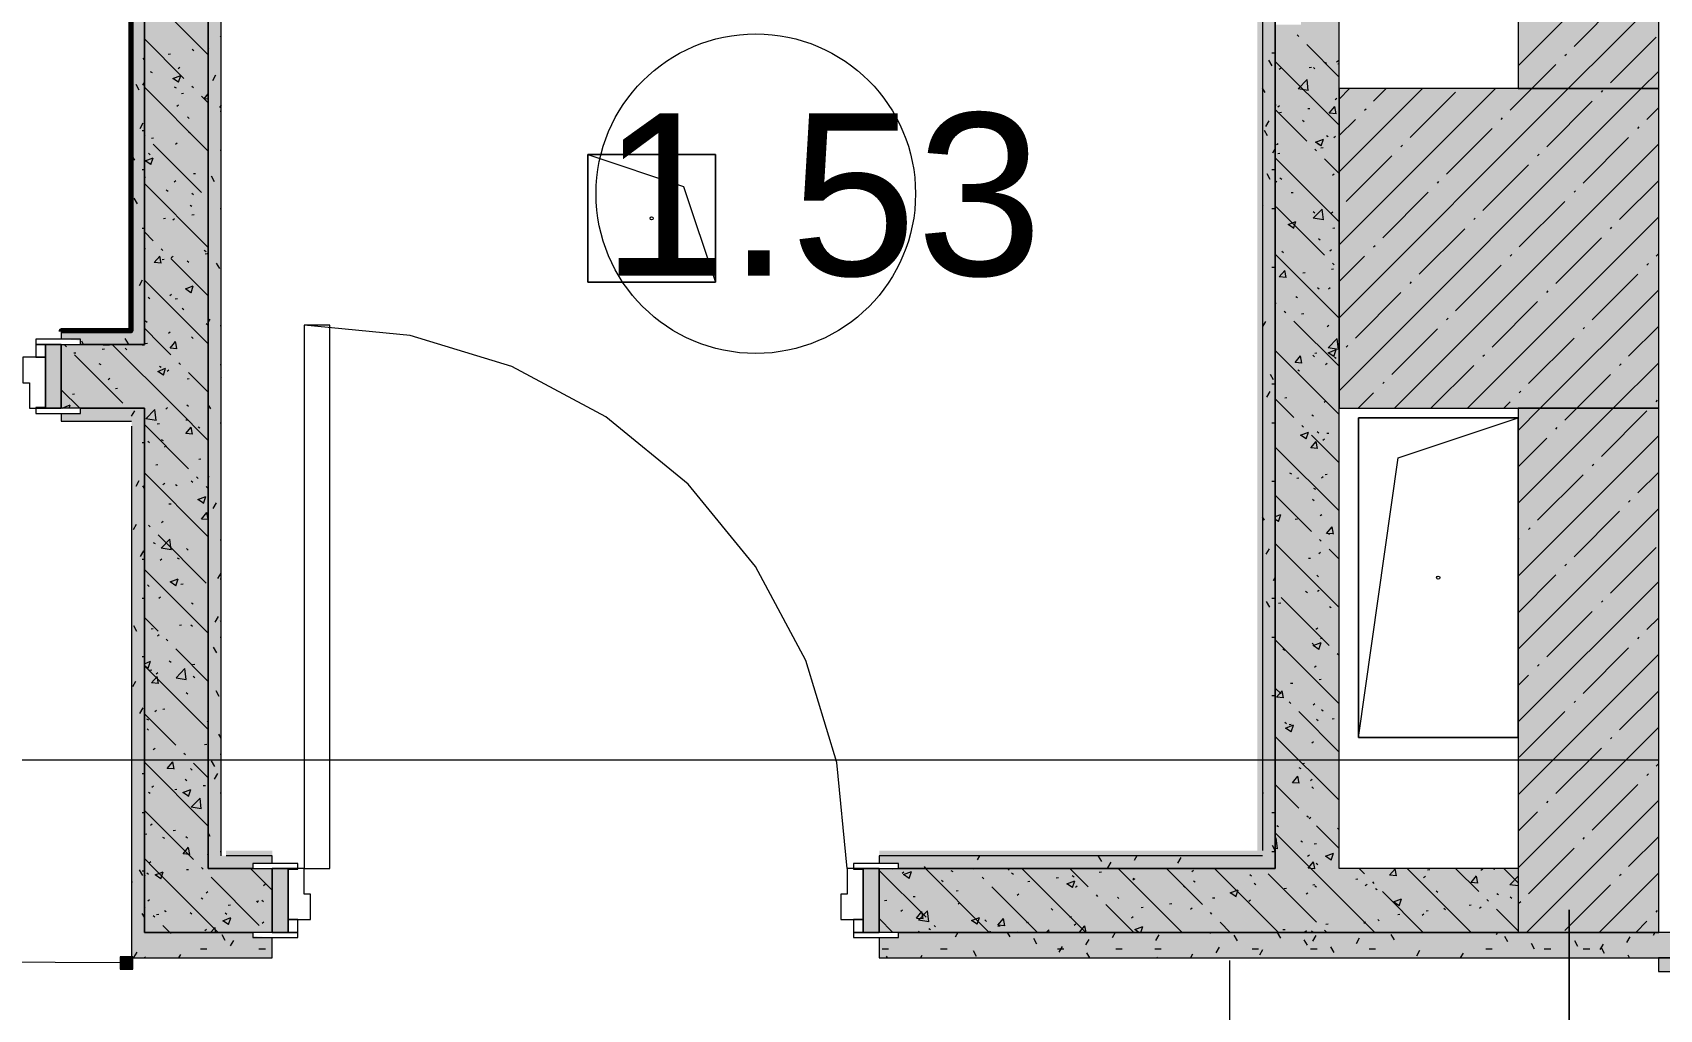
# Model space of a CAD drawing. Header units: millimetres. Extents: x -3817 to 677485, y -22715 to 103890.
# Drawn here: x 82398 to 84945, y 23671 to 25199 of the extents above; entities that cross this region are included whole.
import ezdxf

# ---------------------------------------------------------------- set-up
doc = ezdxf.new("R2010")
doc.units = ezdxf.units.MM
doc.layers.add('PDF _Геометрия', color=7, linetype='Continuous', true_color=0x1d1d1d)
doc.layers.add('PDF _Сплошная заливка', color=7, linetype='Continuous', true_color=0xffffff)
doc.layers.add('PDF _Текст', color=7, linetype='Continuous')
doc.styles.add('PDF GOST-Common', font='arial.ttf')

msp = doc.modelspace()

# ---------------------------------------------------------------- hatches: boundary and pattern name
at = {"layer": 'PDF _Сплошная заливка', "transparency": 33554559}
for points in [[(84723.3, 25111.4), (84943.3, 25111.4), (84943.3, 28511.3), (84723.3, 28511.3), (84723.3, 25883.8)], [(84343.3, 23891.3), (84443.3, 23891.3), (84443.3, 26361.3), (84343.3, 26361.3), (84343.3, 25411.3), (84383.3, 25411.3), (84383.3, 25406.3), (84343.3, 25406.3), (84343.3, 25267.5), (84363.3, 25256), (84343.3, 25221.3), (84343.3, 25216.3), (84383.3, 25216.3), (84383.3, 25211.3), (84343.3, 25211.3), (84343.3, 24611.4)], [(82573.3, 24711.3), (82673.3, 24711.3), (82673.3, 25851.3), (82573.3, 25851.3), (82573.3, 24753.5)], [(82673.3, 23891.3), (82693.3, 23891.3), (82693.3, 25831.3), (82673.3, 25831.3), (82673.3, 24188.3)], [(84443.3, 24611.4), (84943.3, 24611.4), (84943.3, 25111.4), (84443.3, 25111.4), (84443.3, 24753.5)], [(82553.3, 23751.3), (82573.3, 23751.3), (82573.3, 24591.3), (82553.3, 24591.3), (82553.3, 24188.3)]]:
    msp.add_hatch(color=256, dxfattribs=at).paths.add_polyline_path(points)
h = msp.add_hatch(color=256, dxfattribs=at)
h.paths.add_polyline_path([(84323.3, 23911.3), (84343.3, 23911.3), (84343.3, 25221.3), (84323.3, 25232.9), (84323.3, 23919.3)], flags=0)
h.paths.add_polyline_path([(84343.3, 25267.5), (84343.3, 25851.3), (84323.3, 25851.3), (84323.3, 25279.1), (84329, 25275.8)], flags=0)
h = msp.add_hatch(color=256, dxfattribs=at)
h.paths.add_polyline_path([(81463.3, 24711.3), (81463.3, 24719.3), (81493.3, 24719.3), (81493.3, 24731.3), (81393.3, 24731.3), (81393.3, 24711.3)], flags=0)
h.paths.add_polyline_path([(82553.3, 24711.3), (82553.3, 24731.3), (82443.3, 24731.3), (82443.3, 24719.3), (82473.3, 24717.5), (82473.3, 24711.3)], flags=0)
h = msp.add_hatch(color=256, dxfattribs=at)
h.paths.add_polyline_path([(82473.3, 24611.4), (82673.3, 24611.4), (82673.3, 24711.3), (82443.3, 24711.3), (82443.3, 24611.4)], flags=0)
h.paths.add_polyline_path([(77563.3, 24611.4), (77593.3, 24611.4), (77593.3, 24711.3), (77493.3, 24711.3), (77493.3, 24611.4)], flags=0)
h.paths.add_polyline_path([(75988.1, 24611.4), (76993.3, 24611.4), (76993.3, 24711.3), (75988.1, 24711.3)], flags=0)
h.paths.add_polyline_path([(74858.1, 24611.4), (74888.1, 24611.4), (74888.1, 24711.3), (74283.3, 24711.3), (74283.3, 24611.4)], flags=0)
h.paths.add_polyline_path([(81493.3, 24611.4), (81493.3, 24711.3), (81393.3, 24711.3), (81393.3, 24611.4), (81463.3, 24611.4)], flags=0)
h.paths.add_polyline_path([(80893.3, 24611.4), (80893.3, 24711.3), (78693.3, 24711.3), (78693.3, 24611.4), (80080.6, 24611.4)], flags=0)
h.paths.add_polyline_path([(73783.3, 24611.4), (73783.3, 24711.3), (71053.3, 24711.3), (71053.3, 24611.4), (72658.8, 24611.4)], flags=0)
h.paths.add_polyline_path([(69353.3, 24611.4), (69353.3, 24711.3), (68553.3, 24711.3), (68553.3, 24611.4), (69323.3, 24611.4)], flags=0)
h.paths.add_polyline_path([(70453.3, 24611.4), (70553.3, 24611.4), (70553.3, 24711.3), (70453.3, 24711.3)], flags=0)
h = msp.add_hatch(color=256, dxfattribs=at)
h.paths.add_polyline_path([(82573.3, 24591.3), (82573.3, 24611.4), (82473.3, 24611.4), (82473.3, 24603.3), (82443.3, 24603.3), (82443.3, 24591.3), (82553.3, 24591.3)], flags=0)
h.paths.add_polyline_path([(77111.9, 24591.3), (77593.3, 24591.3), (77593.3, 24603.3), (77563.3, 24603.3), (77563.3, 24611.4), (76018.1, 24611), (76018.1, 24603.3), (75988.1, 24603.3), (75988.1, 24591.3), (76993.3, 24591.3)], flags=0)
h.paths.add_polyline_path([(80080.6, 24591.3), (81493.3, 24591.3), (81493.3, 24603.3), (81463.3, 24603.3), (81463.3, 24611.4), (78723.3, 24611.4), (78723.3, 24603.3), (78693.3, 24603.3), (78693.3, 24591.3)], flags=0)
h.paths.add_polyline_path([(74888.1, 24591.3), (74888.1, 24603.3), (74858.1, 24603.3), (74858.1, 24611.4), (70483.3, 24611.4), (70483.3, 24603.3), (70453.3, 24603.3), (70453.3, 24591.3), (74858.1, 24591.3)], flags=0)
h.paths.add_polyline_path([(68553.3, 24591.3), (69353.3, 24591.3), (69353.3, 24603.3), (69323.3, 24603.3), (69323.3, 24611.4), (68553.3, 24611.4)], flags=0)
h = msp.add_hatch(color=256, dxfattribs=at)
h.paths.add_polyline_path([(84343.3, 23891.3), (84343.3, 23911.3), (83723.3, 23911.3), (83723.3, 23899.3), (83753.3, 23899.3), (83753.3, 23891.3)], flags=0)
h.paths.add_polyline_path([(82693.3, 23891.3), (82743.3, 23891.3), (82744.5, 23899.3), (82773.3, 23899.3), (82773.3, 23911.3), (82693.3, 23911.3)], flags=0)
h = msp.add_hatch(color=256, dxfattribs=at)
h.paths.add_polyline_path([(84723.3, 23791.3), (84723.3, 23891.3), (83723.3, 23891.3), (83723.3, 23791.3), (84533.7, 23791.3)], flags=0)
h.paths.add_polyline_path([(82573.3, 23791.3), (82773.3, 23791.3), (82773.3, 23891.3), (82573.3, 23891.3)], flags=0)
h = msp.add_hatch(color=256, dxfattribs=at)
h.paths.add_polyline_path([(84993.3, 23751.3), (84993.3, 23791.3), (83753.3, 23790.9), (83753.3, 23783.3), (83723.3, 23783.3), (83723.3, 23751.3), (84943.2, 23751.3)], flags=0)
h.paths.add_polyline_path([(82743.3, 23751.3), (82773.3, 23751.3), (82773.3, 23783.3), (82743.3, 23785.3), (82743.3, 23791.3), (82573.3, 23791.3), (82573.3, 23751.3)], flags=0)

# ---------------------------------------------------------------- linework, layer by layer
at = {"layer": 'PDF _Геометрия', "color": 9, "lineweight": 9, "true_color": 0xc0c0c0}
for points in [[(84723.3, 28511.3), (84723.3, 25111.4), (84943.3, 25111.4), (84943.3, 28511.3)], [(82893.3, 25951.4), (82573.3, 25951.4), (82573.3, 25851.3), (82573.3, 24711.3), (82473.3, 24711.3), (82553.3, 24711.3), (82573.3, 24711.3), (82573.3, 25951.4), (82823.3, 25951.4), (82843.3, 25951.4), (82843.3, 26281.3), (83153.3, 26281.3), (83173.3, 26281.3), (83173.3, 27731.3), (83173.3, 26231.3), (82973.3, 26231.3), (82893.3, 26231.3)], [(83617.1, 25851.3), (82673.3, 25851.3), (82673.3, 25831.3), (82673.3, 23891.3), (82693.3, 23891.3), (82673.3, 23891.3), (82673.3, 24611.4), (82673.3, 24711.3), (82673.3, 25851.3), (83173.3, 25851.3), (83273.3, 25851.3)], [(84343.3, 25221.3), (84343.3, 23911.3), (84343.3, 23891.3)], [(82573.3, 23791.3), (82573.3, 24591.3), (82573.3, 24611.4), (82473.3, 24611.4), (82573.3, 24611.4), (82573.3, 23891.3), (82573.3, 23791.3), (82743.3, 23791.3)]]:
    msp.add_lwpolyline(points, close=True, dxfattribs=at)
at = {"layer": 'PDF _Геометрия', "color": 231, "lineweight": 70, "true_color": 0xff80c0}
msp.add_lwpolyline([(83153.3, 26301.3), (83153.3, 27761.3), (83152.3, 27761.3), (83152.3, 26302.3), (82823.3, 26302.3), (82822.3, 26302.3), (82822.3, 25972.3), (82553.3, 25972.3), (82552.3, 25972.3), (82552.3, 24732.3), (82443.3, 24732.3), (82443.3, 24731.3)], dxfattribs=at)
at = {"layer": 'PDF _Геометрия', "color": 9, "lineweight": 9, "true_color": 0xc0c0c0}
for points in [[(84993.3, 23791.3), (83753.3, 23791.3), (84723.3, 23791.3), (84943.3, 23791.3), (84943.3, 23891.3), (84943.3, 24611.4), (84723.3, 24611.4), (84723.3, 23891.3), (84443.3, 23891.3), (84443.3, 26361.3)], [(82443.3, 24731.3), (82443.3, 24719.3)], [(82443.3, 24711.3), (82443.3, 24611.4)], [(82443.3, 24603.3), (82443.3, 24591.3), (82553.3, 24591.3)], [(82553.3, 24583.3), (82553.3, 23751.3), (82573.3, 23751.3), (82773.3, 23751.3), (82773.3, 23783.3)], [(82773.3, 23899.3), (82773.3, 23911.3)], [(83723.3, 23911.3), (83723.3, 23899.3)], [(82773.3, 23791.3), (82773.3, 23891.3)], [(83723.3, 23891.3), (83723.3, 23791.3)], [(83723.3, 23783.3), (83723.3, 23751.3), (84993.3, 23751.3), (84993.3, 23771.4), (85213.3, 23771.4), (85213.3, 23751.3), (85453.3, 23751.3)]]:
    msp.add_lwpolyline(points, dxfattribs=at)
at = {"layer": 'PDF _Геометрия', "color": 231, "lineweight": 9, "true_color": 0xff80c0}
msp.add_lwpolyline([(82443.3, 24731.3), (82540.2, 24731.3), (82553.3, 24731.3), (82553.3, 24732.3), (82553.3, 25951.4)], dxfattribs=at)
at = {"layer": 'PDF _Геометрия', "color": 7, "lineweight": 9}
for points in [[(82553.3, 25951.4), (82553.3, 24732.3)], [(82693.3, 23911.3), (82693.3, 25823.3)], [(84323.3, 25232.9), (84323.3, 23919.3)], [(83267.2, 25008.5), (83417.2, 24958.5), (83467.2, 24808.5)], [(82553.3, 24731.3), (82540.2, 24731.3), (82443.3, 24731.3)], [(84473.3, 24096.3), (84535.8, 24533.8), (84723.3, 24596.3)], [(82773.3, 23911.3), (82701.3, 23911.3)], [(84323.3, 23911.3), (83723.3, 23911.3)], [(84723.3, 23891.3), (84723.3, 23791.3)], [(82535.3, 23743.6), (82229.9, 23745.1)], [(84271.6, 23747.3), (84271.6, 23191.5)]]:
    msp.add_lwpolyline(points, dxfattribs=at)
at = {"layer": 'PDF _Геометрия', "lineweight": 9}
for points in [[(84723.3, 25146.9), (84943.3, 25366.9)], [(84443.3, 24752.9), (84801.8, 25111.4), (84943.3, 25252.9)], [(84810.8, 25177.4), (84882.1, 25248.7)], [(84867.8, 25120.4), (84939.1, 25191.7)], [(84796.5, 25163.1), (84798.9, 25165.5)], [(84443.3, 24638.8), (84915.8, 25111.4), (84943.3, 25138.8)], [(84711, 25077.6), (84744.7, 25111.4), (84782.3, 25148.9)], [(84443.3, 25095), (84459.6, 25111.4)], [(84443.3, 24981), (84573.7, 25111.4)], [(84443.3, 24866.9), (84687.7, 25111.4)], [(84497.1, 25091.9), (84516.6, 25111.4)], [(84554.2, 25034.8), (84625.5, 25106.1)], [(84853.6, 25106.1), (84855.9, 25108.5)], [(84768, 25020.6), (84839.3, 25091.9)], [(84924.8, 25063.3), (84943.3, 25081.8)], [(84443.3, 25038), (84468.6, 25063.3)], [(84482.9, 25077.6), (84485.3, 25080)], [(84696.7, 25063.3), (84699.1, 25065.7)], [(84611.2, 24977.8), (84682.5, 25049.1)], [(84825, 24963.6), (84896.3, 25034.8)], [(84910.6, 25049.1), (84912.9, 25051.5)], [(84454.4, 24935), (84525.7, 25006.3)], [(84529.9, 24611.4), (84943.3, 25024.8)], [(84539.9, 25020.6), (84542.3, 25023)], [(84753.8, 25006.3), (84756.1, 25008.7)], [(84668.2, 24920.8), (84739.5, 24992.1)], [(84596.9, 24963.6), (84599.3, 24965.9)], [(84882.1, 24906.5), (84943.3, 24967.7)], [(84511.4, 24878), (84582.7, 24949.3)], [(84725.2, 24863.8), (84796.5, 24935)], [(84810.8, 24949.3), (84813.2, 24951.7)], [(84643.9, 24611.4), (84943.3, 24910.7)], [(84654, 24906.5), (84656.3, 24908.9)], [(84568.4, 24821), (84639.7, 24892.3)], [(84782.3, 24806.7), (84853.6, 24878)], [(84867.8, 24892.3), (84870.2, 24894.6)], [(84497.1, 24863.8), (84499.5, 24866.1)], [(84711, 24849.5), (84713.4, 24851.9)], [(84939.1, 24849.5), (84943.3, 24853.7)], [(84443.3, 24809.9), (84482.9, 24849.5)], [(84625.5, 24764), (84696.7, 24835.2)], [(84924.8, 24835.2), (84927.2, 24837.6)], [(84554.2, 24806.7), (84556.5, 24809.1)], [(84839.3, 24749.7), (84910.6, 24821)], [(84468.6, 24721.2), (84539.9, 24792.5)], [(84682.5, 24706.9), (84753.8, 24778.2)], [(84723.3, 24576.7), (84758, 24611.4), (84943.3, 24796.7)], [(84768, 24792.5), (84770.4, 24794.9)], [(84611.2, 24749.7), (84613.6, 24752.1)], [(84525.7, 24664.2), (84596.9, 24735.5)], [(84825, 24735.5), (84827.4, 24737.8)], [(84896.3, 24692.7), (84943.3, 24739.6)], [(84454.4, 24706.9), (84456.7, 24709.3)], [(84739.5, 24649.9), (84810.8, 24721.2)], [(84586.9, 24611.4), (84654, 24678.4)], [(84668.2, 24692.7), (84670.6, 24695.1)], [(84723.3, 24462.6), (84872, 24611.4), (84943.3, 24682.6)], [(84882.1, 24678.4), (84884.4, 24680.8)], [(84511.4, 24649.9), (84513.8, 24652.3)], [(84796.5, 24592.9), (84815, 24611.4), (84867.8, 24664.2)], [(84472.8, 24611.4), (84497.1, 24635.7)], [(84725.2, 24635.7), (84727.6, 24638)], [(84939.1, 24621.4), (84941.5, 24623.8)], [(84700.9, 24611.4), (84711, 24621.4)], [(84853.6, 24535.9), (84924.8, 24607.2)], [(84782.3, 24578.6), (84784.6, 24581)], [(84723.3, 24348.6), (84943.3, 24568.6)], [(84723.3, 24519.6), (84768, 24564.4)], [(84839.3, 24521.6), (84841.7, 24524)], [(84753.8, 24436.1), (84825, 24507.4)], [(84910.6, 24478.8), (84943.3, 24511.5)], [(84723.3, 24234.5), (84943.3, 24454.5)], [(84810.8, 24379.1), (84882.1, 24450.3)], [(84896.3, 24464.6), (84898.7, 24467)], [(84739.5, 24421.8), (84741.9, 24424.2)], [(84723.3, 24405.6), (84725.2, 24407.6)], [(84867.8, 24322), (84939.1, 24393.3)], [(84723.3, 24291.5), (84782.3, 24350.5)], [(84796.5, 24364.8), (84798.9, 24367.2)], [(84723.3, 24120.5), (84943.3, 24340.5)], [(84768, 24222.2), (84839.3, 24293.5)], [(84853.6, 24307.8), (84855.9, 24310.1)], [(84924.8, 24265), (84943.3, 24283.4)], [(84910.6, 24250.7), (84912.9, 24253.1)], [(84723.3, 24006.4), (84943.3, 24226.4)], [(84825, 24165.2), (84896.3, 24236.5)], [(84723.3, 24177.5), (84739.5, 24193.7)], [(84753.8, 24208), (84756.1, 24210.3)], [(84882.1, 24108.2), (84943.3, 24169.4)], [(84810.8, 24151), (84813.2, 24153.3)], [(84725.2, 24065.4), (84796.5, 24136.7)], [(84723.3, 23892.4), (84943.3, 24112.4)], [(84867.8, 24093.9), (84870.2, 24096.3)], [(84782.3, 24008.4), (84853.6, 24079.7)], [(84924.8, 24036.9), (84927.2, 24039.3)], [(84939.1, 24051.2), (84943.3, 24055.3)], [(84839.3, 23951.4), (84910.6, 24022.6)], [(84736.3, 23791.3), (84943.3, 23998.3)], [(84768, 23994.1), (84770.4, 23996.5)], [(84723.3, 23949.4), (84753.8, 23979.9)], [(84825, 23937.1), (84827.4, 23939.5)], [(84896.3, 23894.3), (84943.3, 23941.3)], [(84739.5, 23851.6), (84810.8, 23922.9)], [(84850.4, 23791.3), (84943.3, 23884.3)], [(84796.5, 23794.5), (84867.8, 23865.8)], [(84882.1, 23880.1), (84884.4, 23882.5)], [(84725.2, 23837.3), (84727.6, 23839.7)], [(84907.4, 23791.3), (84924.8, 23808.8)], [(84939.1, 23823.1), (84941.5, 23825.4)]]:
    msp.add_lwpolyline(points, dxfattribs=at)
at = {"layer": 'PDF _Геометрия', "color": 252, "lineweight": 9, "true_color": 0x878787}
for points in [[(82673.3, 25164.5), (82573.3, 25264.5)], [(82635, 25127.5), (82573.3, 25189.2)], [(84380, 25192.8), (84377.5, 25195.4)], [(82610.7, 25165.1), (82614, 25165.6)], [(82648.1, 25173.2), (82650.6, 25171)], [(84443.3, 25129.6), (84392.6, 25180.3)], [(82582.5, 25138.2), (82585.3, 25136.4)], [(82626.6, 25121.5), (82617.8, 25127.4), (82630.2, 25132.2)], [(82626.2, 25143), (82628.9, 25145)], [(82626.6, 25121.4), (82630.3, 25132.1)], [(84443.3, 25054.1), (84343.3, 25154.1)], [(84349.5, 25142.1), (84352.2, 25144.2)], [(84396.3, 25144.3), (84399.7, 25144.8)], [(84403, 25144.6), (84405.4, 25142.3)], [(84420.5, 25152.9), (84423.3, 25151.1)], [(84439.3, 25153.5), (84442, 25155.6)], [(84440.9, 25150.2), (84443.3, 25150.5)], [(82673.3, 25013.7), (82573.3, 25113.7)], [(82620, 25114.3), (82622.8, 25112.5)], [(82650, 25112.4), (82647.5, 25114.9)], [(84394.9, 25108.6), (84379.1, 25111.1), (84392.9, 25125.5)], [(84394.9, 25108.6), (84393, 25125.5)], [(82624.1, 25083.8), (82626.7, 25085.8)], [(82631.3, 25103.9), (82634.6, 25104.3)], [(82673.3, 25089.2), (82662.6, 25099.8)], [(82673.3, 25095), (82666.9, 25095.5), (82673.3, 25103.1)], [(84343.3, 25086.5), (84344.4, 25085.5)], [(84347.4, 25082.9), (84350, 25085)], [(84438.3, 25072.1), (84427.7, 25073.1), (84436.2, 25083.3)], [(84438.3, 25072.1), (84436.3, 25083.2)], [(84437.2, 25094.3), (84439.8, 25096.4)], [(82640.8, 25067.2), (82643.2, 25064.9)], [(84392.6, 25029.4), (84343.3, 25078.7)], [(84349.6, 25074.2), (84352.9, 25074.6)], [(84385.9, 25062), (84388.7, 25060.2)], [(84394.1, 25080.1), (84397.4, 25080.5)], [(82574.6, 25036.9), (82573.3, 25038.3)], [(82584.5, 25033.7), (82587.8, 25034.2)], [(82642.1, 25043.8), (82644.9, 25042)], [(84415.3, 25021.8), (84406.4, 25027.7), (84418.9, 25032.5)], [(84415.3, 25021.7), (84418.9, 25032.5)], [(84423.4, 25038.1), (84426.2, 25036.3)], [(84435, 25035.1), (84437.7, 25037.2)], [(82579.7, 25010.3), (82582.1, 25008)], [(82662.6, 24948.9), (82587.2, 25024.4)], [(82621.9, 25024.6), (82624.6, 25026.6)], [(84345.2, 25023.8), (84347.9, 25025.8)], [(84347.3, 25009.9), (84350.6, 25010.4)], [(84407.7, 25014.3), (84405.1, 25016.8)], [(84409.8, 25025.5), (84412.3, 25023.3)], [(84414.6, 25018.8), (84418, 25019.2)], [(82574.7, 24971.9), (82573.3, 24979.9)], [(82583.4, 24992.5), (82574.5, 24998.5), (82587, 25003.3)], [(82583.4, 24992.5), (82587, 25003.2)], [(82650, 24978.4), (82653.3, 24978.8)], [(84443.3, 24903.2), (84343.3, 25003.2)], [(84443.3, 24978.7), (84420.2, 25001.7)], [(82573.3, 24972.1), (82574.7, 24972)], [(82673.3, 24862.8), (82573.3, 24962.8)], [(82619.7, 24965.4), (82622.4, 24967.5)], [(84343.3, 24964.7), (84345.7, 24966.6)], [(84350.5, 24971.7), (84353.3, 24969.9)], [(84432.8, 24976), (84435.5, 24978)], [(82607.4, 24953), (82610.3, 24951.2)], [(82644.9, 24929.1), (82647.7, 24927.3)], [(82647.6, 24948.1), (82650, 24945.8)], [(84367.9, 24948.7), (84371.2, 24949.1)], [(82603.2, 24908.3), (82606.6, 24908.7)], [(82617.6, 24906.2), (82620.2, 24908.3)], [(82647.7, 24914.1), (82651.1, 24914.6)], [(84343.3, 24907.2), (84343.5, 24907.4)], [(84420.2, 24850.9), (84344.8, 24926.3)], [(84372, 24892.9), (84363.2, 24898.8), (84375.6, 24903.6)], [(84372, 24892.8), (84375.6, 24903.5)], [(84402.4, 24919.4), (84404.9, 24917.2)], [(84418.5, 24906), (84402.7, 24908.5), (84416.5, 24922.9)], [(84418.5, 24905.9), (84416.5, 24922.8)], [(84430.7, 24916.8), (84433.3, 24918.8)], [(82587.2, 24873.5), (82573.3, 24887.4)], [(84433.4, 24893.3), (84436.7, 24893.8)], [(82573.3, 24861.8), (82574.9, 24860.8)], [(82602.3, 24858.4), (82599.8, 24860.9)], [(82667, 24858.6), (82669.8, 24856.8)], [(82668.3, 24852.9), (82671.6, 24853.3)], [(84343.3, 24860.9), (84343.8, 24860.3)], [(84443.3, 24752.4), (84343.3, 24852.4)], [(84353.4, 24856.9), (84356.2, 24855.1)], [(84410.8, 24876.8), (84413.6, 24875)], [(84428.5, 24857.6), (84431.2, 24859.6)], [(82599.4, 24838.3), (82588.7, 24839.2), (82597.3, 24849.4)], [(82599.4, 24838.2), (82597.3, 24849.3)], [(82601, 24844), (82604.3, 24844.4)], [(82673.3, 24787.4), (82614.8, 24845.8)], [(82615.4, 24847), (82618.1, 24849.1)], [(82640.2, 24842), (82642.7, 24839.7)], [(84360.1, 24815.8), (84349.5, 24816.7), (84358.1, 24826.9)], [(84360.1, 24815.7), (84358.1, 24826.9)], [(84431.1, 24829.1), (84434.4, 24829.5)], [(84435.3, 24835.8), (84432.8, 24838.3)], [(82673.3, 24711.9), (82573.3, 24811.9)], [(82646.2, 24792), (82637.4, 24798), (82649.8, 24802.8)], [(82646.3, 24791.9), (82649.9, 24802.7)], [(84386.6, 24823.2), (84389.9, 24823.6)], [(82579.1, 24785.2), (82581.6, 24782.9)], [(82613.2, 24787.8), (82615.9, 24789.9)], [(82621.5, 24782.7), (82624.9, 24783.2)], [(84344.8, 24775.4), (84343.3, 24777)], [(84375.4, 24786.4), (84378.2, 24784.6)], [(84409.3, 24800.4), (84411.7, 24798.1)], [(84426.4, 24798.4), (84429, 24800.4)], [(82632.3, 24767.7), (82635.2, 24765.9)], [(84359.9, 24760.4), (84357.4, 24762.9)], [(84384.3, 24758.9), (84387.7, 24759.4)], [(82614.8, 24695), (82598.5, 24711.3), (82573.3, 24736.6)], [(82574.9, 24747.9), (82577.7, 24746.1)], [(82611.1, 24728.7), (82613.7, 24730.7)], [(82669.8, 24743.9), (82672.7, 24742.1)], [(84443.3, 24677), (84372.5, 24747.8)], [(84424.2, 24739.2), (84426.9, 24741.2)], [(82451.4, 24707.5), (82448.9, 24710.1)], [(82507.4, 24703.7), (82510.7, 24704.2)], [(82673.3, 24561.1), (82623, 24611.4), (82523, 24711.3)], [(82543.4, 24705.1), (82545.8, 24702.9)], [(82574.8, 24712.6), (82578.1, 24713)], [(82624, 24704.5), (82613.4, 24705.5), (82618.4, 24711.3), (82622, 24715.7)], [(82624.1, 24704.5), (82622.8, 24711.3), (82622, 24715.6)], [(82647, 24722.9), (82649.5, 24720.7)], [(84443.3, 24601.5), (84343.3, 24701.5)], [(84434.9, 24692.3), (84426, 24698.3), (84438.5, 24703.1)], [(84442.1, 24703.4), (84426.2, 24705.8), (84440.1, 24720.3)], [(84434.9, 24692.3), (84438.5, 24703)], [(84442.1, 24703.3), (84440.1, 24720.2)], [(82462.9, 24697.9), (82466.2, 24698.3)], [(82539.4, 24619.5), (82464, 24695)], [(82502.1, 24681.4), (82504.9, 24679.6)], [(82603, 24663.1), (82594.1, 24669), (82606.6, 24673.8)], [(82597, 24677.4), (82599.8, 24675.6)], [(82603, 24663), (82606.6, 24673.8)], [(82629.9, 24679.9), (82627.4, 24682.4)], [(84343.3, 24694), (84343.6, 24693.8)], [(84384.8, 24682.1), (84374.2, 24683), (84382.7, 24693.2)], [(84384.8, 24682), (84382.7, 24693.1)], [(84401.9, 24694.3), (84404.4, 24692)], [(84404.9, 24697.7), (84408.2, 24698.1)], [(84422, 24680), (84424.7, 24682.1)], [(84435.7, 24691.5), (84438.5, 24689.7)], [(82516.6, 24656.1), (82519.2, 24658.2)], [(82608.9, 24669.5), (82611.6, 24671.5)], [(82640.3, 24657.3), (82643.6, 24657.7)], [(82673.3, 24636.6), (82642.5, 24667.3)], [(84378.3, 24671.7), (84381.1, 24669.9)], [(82472.1, 24611.4), (82443.3, 24640.2)], [(82460.6, 24633.6), (82464, 24634.1)], [(82528, 24642.5), (82531.3, 24642.9)], [(84343.3, 24635.2), (84343.3, 24635.2)], [(84372.5, 24596.9), (84343.3, 24626.1)], [(84358.1, 24627.6), (84361.5, 24628)], [(84419.9, 24620.8), (84422.5, 24622.9)], [(82445.3, 24611.4), (82444.7, 24611.7), (82457.2, 24616.5)], [(82455.5, 24611.4), (82457.2, 24616.4)], [(82591.6, 24592.4), (82575.8, 24594.9), (82589.7, 24609.3)], [(82591.7, 24592.4), (82589.7, 24609.2)], [(82606.8, 24610.3), (82608.2, 24611.4), (82609.4, 24612.3)], [(82639.7, 24616.9), (82642.2, 24614.6)], [(84400.3, 24601.2), (84403.2, 24599.4)], [(82642.5, 24516.4), (82573.3, 24585.7)], [(82593.5, 24587.1), (82596.8, 24587.6)], [(82638, 24593), (82641.3, 24593.4)], [(82648.7, 24570.8), (82638.1, 24571.7), (82646.7, 24581.9)], [(82648.7, 24570.7), (82646.7, 24581.9)], [(82657.3, 24582.5), (82660.1, 24580.7)], [(84391.6, 24563.4), (84382.8, 24569.4), (84395.2, 24574.1)], [(84387.5, 24581.8), (84385, 24584.3)], [(84391.6, 24563.3), (84395.2, 24574.1)], [(84408.7, 24575.2), (84411.2, 24573)], [(84423.7, 24572.2), (84427, 24572.6)], [(82578.6, 24560), (82581.1, 24557.8)], [(82599.8, 24562.6), (82602.7, 24560.8)], [(82604.6, 24551.1), (82607.3, 24553.1)], [(84443.3, 24450.6), (84343.3, 24550.6)], [(84409.4, 24548.3), (84398.8, 24549.3), (84407.4, 24559.5)], [(84443.3, 24526.1), (84400.1, 24569.3)], [(84409.5, 24548.3), (84407.4, 24559.4)], [(84417.7, 24561.6), (84420.4, 24563.7)], [(82591.2, 24522.9), (82594.6, 24523.3)], [(82658.6, 24531.7), (82661.9, 24532.2)], [(82673.3, 24410.2), (82573.3, 24510.2)], [(82646.5, 24497.8), (82649, 24495.5)], [(82657.6, 24501.4), (82655.1, 24503.9)], [(84365.7, 24510.3), (84368.5, 24508.5)], [(84376.9, 24502.1), (84380.2, 24502.5)], [(84415.5, 24502.4), (84418.2, 24504.5)], [(84421.4, 24507.9), (84424.7, 24508.4)], [(82602.4, 24491.9), (82605.1, 24493.9)], [(82621.9, 24492.1), (82624.7, 24490.3)], [(82665.8, 24462.6), (82657, 24468.5), (82669.4, 24473.3)], [(82665.9, 24462.5), (82669.5, 24473.2)], [(82673.3, 24485.7), (82670.2, 24488.8)], [(84400.1, 24418.4), (84343.3, 24475.2)], [(84403.2, 24486.4), (84406, 24484.6)], [(82611.8, 24461.6), (82615.1, 24462)], [(82673.3, 24437.1), (82662.8, 24438), (82671.3, 24448.2)], [(82673.3, 24437.7), (82671.3, 24448.1)], [(84343.3, 24441.9), (84352, 24445.2)], [(84348.4, 24434.4), (84352, 24445.1)], [(84401.4, 24469.1), (84403.9, 24466.9)], [(84413.4, 24443.3), (84416, 24445.3)], [(84442, 24446.7), (84443.3, 24446.9)], [(82582.2, 24425.9), (82579.6, 24428.4)], [(82600.3, 24432.7), (82602.9, 24434.8)], [(84343.3, 24437.9), (84348.4, 24434.5)], [(84374.6, 24437.8), (84377.9, 24438.3)], [(84434.1, 24414.6), (84423.5, 24415.5), (84432.1, 24425.7)], [(84434.1, 24414.5), (84432.1, 24425.7)], [(82587.3, 24401.3), (82590.1, 24399.5)], [(82670.2, 24337.9), (82594.7, 24413.4)], [(82615.2, 24389.8), (82599.4, 24392.2), (82613.3, 24406.7)], [(82615.2, 24389.7), (82613.3, 24406.6)], [(84443.3, 24299.8), (84343.3, 24399.8)], [(84415.2, 24403.3), (84412.7, 24405.8)], [(84425.2, 24415.9), (84428.1, 24414.1)], [(82598.1, 24373.5), (82600.8, 24375.6)], [(82624.8, 24377.4), (82627.6, 24375.6)], [(82639.2, 24391.7), (82641.7, 24389.4)], [(84395.2, 24376.6), (84398.5, 24377)], [(84411.2, 24384.1), (84413.9, 24386.1)], [(84443.3, 24375.2), (84427.8, 24390.7)], [(82673.3, 24259.3), (82573.3, 24359.3)], [(82622.6, 24333.6), (82613.7, 24339.6), (82626.2, 24344.4)], [(82622.6, 24333.6), (82626.2, 24344.3)], [(84408.2, 24350.1), (84410.7, 24347.8)], [(82578.1, 24334.9), (82580.6, 24332.6)], [(82630.5, 24336.1), (82633.9, 24336.6)], [(84390.6, 24325.1), (84393.5, 24323.3)], [(84409.1, 24324.9), (84411.7, 24326.9)], [(82596, 24314.3), (82598.6, 24316.4)], [(82646.8, 24306.9), (82649.6, 24305.1)], [(84348.4, 24306.4), (84351.7, 24306.9)], [(84427.8, 24239.9), (84352.3, 24315.3)], [(84428.1, 24301.2), (84430.9, 24299.4)], [(82594.7, 24262.5), (82573.3, 24284)], [(82583.8, 24266), (82587.1, 24266.5)], [(82628.3, 24271.9), (82631.6, 24272.3)], [(82646, 24272.7), (82648.5, 24270.4)], [(84406.9, 24265.7), (84409.6, 24267.7)], [(82593.8, 24255.2), (82596.4, 24257.2)], [(82609.8, 24247.4), (82607.3, 24249.9)], [(84443.3, 24148.9), (84343.3, 24248.9)], [(84400.9, 24244), (84403.3, 24241.7)], [(84411.2, 24234), (84402.4, 24239.9), (84414.8, 24244.7)], [(84411.2, 24233.9), (84414.9, 24244.6)], [(84413.9, 24251.1), (84417.2, 24251.5)], [(82573.3, 24211.7), (82582.9, 24215.4)], [(82579.3, 24204.6), (82582.9, 24215.4)], [(82612.2, 24216), (82615, 24214.2)], [(82673.3, 24184), (82622.4, 24234.8)], [(84355.3, 24234.7), (84358.1, 24232.9)], [(84442.9, 24224.8), (84440.3, 24227.3)], [(82573.3, 24208.8), (82579.3, 24204.7)], [(82673.3, 24108.5), (82573.3, 24208.5)], [(82581.5, 24201.8), (82584.8, 24202.2)], [(82595.2, 24180.7), (82584.6, 24181.7), (82593.1, 24191.9)], [(82591.6, 24196), (82594.3, 24198)], [(82595.2, 24180.7), (82593.2, 24191.8)], [(82623, 24189.6), (82636.8, 24204)], [(82623, 24189.6), (82638.8, 24187.2)], [(82638.8, 24187.1), (82636.8, 24204)], [(82648.8, 24210.6), (82652.2, 24211.1)], [(82649.7, 24192.1), (82652.5, 24190.3)], [(84404.7, 24206.5), (84407.4, 24208.5)], [(82638.7, 24166.6), (82641.1, 24164.3)], [(84352.3, 24164.4), (84343.3, 24173.5)], [(84355.9, 24158.3), (84345.3, 24159.2), (84353.9, 24169.4)], [(84355.9, 24158.2), (84353.9, 24169.3)], [(84367.2, 24181), (84370.5, 24181.4)], [(84411.7, 24186.8), (84415, 24187.3)], [(82589.5, 24136.8), (82592.1, 24138.8)], [(82602.1, 24140.5), (82605.4, 24140.9)], [(84367.4, 24149.3), (84364.9, 24151.9)], [(84402.6, 24147.3), (84405.2, 24149.4)], [(84415.5, 24139.8), (84418.4, 24138)], [(82622.4, 24084), (82573.3, 24133.1)], [(82576.8, 24125.6), (82579.6, 24123.8)], [(82671.7, 24121.6), (82673.3, 24120.7)], [(84358.1, 24120), (84360.9, 24118.2)], [(84368, 24105), (84359.1, 24111), (84371.6, 24115.8)], [(84364.9, 24116.7), (84368.2, 24117.1)], [(84368, 24105), (84371.6, 24115.7)], [(84443.3, 24073.5), (84380, 24136.8)], [(84407.7, 24124.9), (84410.2, 24122.7)], [(84432.2, 24125.6), (84435.6, 24126)], [(82577.6, 24109.7), (82580, 24107.5)], [(84443.3, 23998), (84343.3, 24098)], [(84400.4, 24088.1), (84403.1, 24090.2)], [(82587.3, 24077.6), (82590, 24079.6)], [(82637.5, 24068.9), (82635, 24071.4)], [(82667.6, 24085.1), (82670.9, 24085.6)], [(82673.3, 23957.6), (82573.3, 24057.6)], [(82619.9, 24047), (82609.2, 24047.9), (82617.8, 24058.1)], [(82619.9, 24046.9), (82617.8, 24058.1)], [(82645.5, 24047.5), (82647.9, 24045.2)], [(82673.3, 24033.1), (82650, 24056.3)], [(84380.2, 24049.5), (84383, 24047.7)], [(84385.5, 24055.4), (84388.8, 24055.9)], [(82585.1, 24018.4), (82587.8, 24020.4)], [(82620.8, 24015), (82624.1, 24015.5)], [(82642.2, 24004.2), (82633.3, 24010.1), (82645.8, 24014.9)], [(82637.1, 24030.8), (82639.9, 24029)], [(82642.2, 24004.1), (82645.8, 24014.9)], [(82665.3, 24020.9), (82668.7, 24021.3)], [(84380, 23985.9), (84343.3, 24022.6)], [(84380.6, 24024.5), (84370, 24025.5), (84378.5, 24035.7)], [(84380.6, 24024.5), (84378.6, 24035.6)], [(84398.3, 24028.9), (84400.9, 24031)], [(84400.3, 24018.9), (84402.8, 24016.6)], [(82579.7, 24010.9), (82582.5, 24009.1)], [(82662.4, 23984.5), (82646.6, 23987), (82660.4, 24001.4)], [(82662.4, 23984.5), (82660.4, 24001.4)], [(82650, 23905.4), (82574.6, 23980.9)], [(82583, 23959.2), (82585.6, 23961.2)], [(84395.1, 23970.8), (84392.6, 23973.3)], [(84396.1, 23969.7), (84398.8, 23971.8)], [(84442.9, 23979.8), (84443.3, 23979.5)], [(82574, 23944.9), (82577.4, 23945.3)], [(82601.7, 23940.4), (82604.6, 23938.6)], [(82618.6, 23950.8), (82621.9, 23951.2)], [(82638.1, 23941.4), (82640.6, 23939.2)], [(84499.1, 23791.3), (84399.1, 23891.3), (84343.3, 23947.2)], [(84343.3, 23937.8), (84344.6, 23939.2)], [(84346.6, 23922.2), (84344.6, 23939.1)], [(84345.5, 23958.6), (84348.4, 23956.8)], [(84443.3, 23922.6), (84407.7, 23958.2)], [(84440.5, 23954.6), (84443.3, 23952.8)], [(82644.5, 23913.2), (82633.9, 23914.2), (82642.5, 23924.4)], [(82644.6, 23913.2), (82642.5, 23924.3)], [(82672.1, 23912.5), (82673.3, 23913.4)], [(84343.3, 23922.8), (84346.6, 23922.3)], [(84383, 23934.7), (84385.9, 23932.9)], [(84393.9, 23910.6), (84396.6, 23912.6)], [(84404.2, 23930), (84407.5, 23930.4)], [(84430.8, 23904.5), (84422, 23910.5), (84434.4, 23915.2)], [(84430.9, 23904.4), (84434.5, 23915.2)], [(82688.6, 23791.3), (82588.6, 23891.3), (82573.3, 23906.7)], [(82577, 23884.6), (82579.5, 23882.3)], [(82580.8, 23900), (82583.5, 23902.1)], [(82598.9, 23875.2), (82590.1, 23881.2), (82602.5, 23886)], [(82598.9, 23875.2), (82602.5, 23885.9)], [(82639.1, 23889.5), (82642.4, 23889.9)], [(82665.1, 23890.3), (82664.1, 23891.3), (82662.6, 23892.9)], [(82773.3, 23857.6), (82739.5, 23891.3)], [(83796.6, 23814.9), (83723.3, 23888.3)], [(83742.1, 23891.3), (83743.5, 23890.5)], [(83759.4, 23883.9), (83762.1, 23885.9)], [(83770.4, 23875.6), (83761.6, 23881.6), (83774, 23886.4)], [(83770.4, 23875.6), (83774, 23886.3)], [(83895.6, 23791.3), (83795.6, 23891.3)], [(83835.6, 23888.3), (83838.4, 23886.5)], [(83872.1, 23890.3), (83871.1, 23891.3)], [(83924.5, 23890.8), (83927, 23888.6)], [(83930.5, 23884.3), (83933.3, 23882.5)], [(84046.5, 23791.3), (83946.5, 23891.3)], [(84050.6, 23862.7), (84021.9, 23891.3)], [(84067.8, 23885.7), (84071.1, 23886.1)], [(84197.3, 23791.3), (84097.3, 23891.3)], [(84229.1, 23835), (84172.8, 23891.3)], [(84212.8, 23886.7), (84215.5, 23888.7)], [(84348.2, 23791.3), (84248.2, 23891.3)], [(84405.3, 23890.8), (84398.8, 23891.3), (84394.6, 23891.7), (84403.2, 23901.9)], [(84405.3, 23890.7), (84405.2, 23891.3), (84403.2, 23901.9)], [(84407.2, 23899.8), (84409.6, 23897.5)], [(84483.1, 23882.8), (84474.5, 23891.3)], [(84532.8, 23879.6), (84522.2, 23880.6), (84530.7, 23890.8)], [(84532.8, 23879.6), (84530.8, 23890.7)], [(84649.9, 23791.3), (84549.9, 23891.3)], [(84581.6, 23889.3), (84584.9, 23889.8)], [(84661.6, 23855.1), (84625.4, 23891.3)], [(84665.2, 23888.6), (84667.9, 23890.6)], [(84684.8, 23891.3), (84686.4, 23890.3)], [(84686.4, 23890.2), (84686.8, 23891.3)], [(84723.3, 23868.9), (84700.8, 23891.3)], [(82573.3, 23880.8), (82575.1, 23881.1)], [(82753.1, 23802.3), (82677.7, 23877.8)], [(82759.8, 23864.7), (82762.4, 23866.8)], [(83820.8, 23873), (83823.3, 23870.8)], [(83887.2, 23875.3), (83884.6, 23877.8)], [(83971.1, 23791.3), (83899.7, 23862.7)], [(83955.9, 23870.9), (83959.2, 23871.4)], [(84000.4, 23876.8), (84003.8, 23877.2)], [(84025.9, 23861.4), (84017.1, 23867.4), (84029.5, 23872.1)], [(84025.4, 23880.2), (84028.3, 23878.4)], [(84025.9, 23861.3), (84029.5, 23872.1)], [(84030.7, 23861.9), (84033.3, 23864)], [(84120.3, 23876.2), (84123.2, 23874.4)], [(84120.5, 23873.3), (84123.1, 23875.4)], [(84199.8, 23864.2), (84202.3, 23861.9)], [(84215.3, 23872.2), (84218.1, 23870.4)], [(84303.5, 23882), (84305.9, 23879.7)], [(84310.2, 23868.2), (84313, 23866.4)], [(84407.7, 23807.4), (84332.2, 23882.8)], [(84357.4, 23859.8), (84360.7, 23860.3)], [(84401.9, 23865.7), (84405.3, 23866.1)], [(84405.1, 23864.2), (84407.9, 23862.4)], [(84469.3, 23874.6), (84472.6, 23875)], [(84484.1, 23864.7), (84486.8, 23866.7)], [(84498.2, 23867.7), (84495.7, 23870.2)], [(84500, 23860.2), (84502.8, 23858.4)], [(84575.4, 23877.2), (84578.1, 23879.3)], [(84660.3, 23868.5), (84649.7, 23869.4), (84658.3, 23879.6)], [(84660.3, 23868.4), (84658.3, 23879.5)], [(84723.3, 23863.9), (84710.3, 23865.9), (84723.3, 23879.4)], [(82578.7, 23840.8), (82581.3, 23842.9)], [(82662, 23845.5), (82664.8, 23843.7)], [(82669.9, 23853.4), (82672.6, 23855.4)], [(82704.6, 23834.1), (82708, 23834.6)], [(82748.6, 23840.2), (82751.1, 23837.9)], [(82749.1, 23840), (82752.5, 23840.4)], [(82756.9, 23841.5), (82759.8, 23839.7)], [(83731.8, 23841.4), (83735.1, 23841.9)], [(83776.3, 23847.3), (83779.6, 23847.7)], [(83843.6, 23856.2), (83847, 23856.6)], [(83847, 23836.1), (83849.7, 23838.1)], [(83939.4, 23849.4), (83942, 23851.5)], [(84065.7, 23847.6), (84063.2, 23850.1)], [(84121.9, 23791.3), (84078.3, 23835)], [(84096.1, 23846.4), (84098.6, 23844.1)], [(84177.8, 23836.2), (84181.1, 23836.6)], [(84245.1, 23845.1), (84248.5, 23845.5)], [(84281.4, 23847.2), (84272.6, 23853.1), (84285.1, 23857.9)], [(84281.5, 23847.1), (84285.1, 23857.8)], [(84302, 23840), (84304.6, 23842)], [(84391.8, 23851.4), (84394.4, 23853.4)], [(84574.5, 23791.3), (84510.8, 23855.1)], [(84537, 23832.9), (84528.1, 23838.9), (84540.6, 23843.7)], [(84537, 23832.9), (84540.6, 23843.6)], [(84594.9, 23856.2), (84597.7, 23854.4)], [(84646.6, 23833.9), (84650, 23834.4)], [(84676.7, 23840.1), (84674.2, 23842.6)], [(84689.8, 23852.2), (84692.7, 23850.4)], [(84710.9, 23847.1), (84713.4, 23844.8)], [(82574.6, 23830), (82573.3, 23831.3)], [(82589.7, 23814.9), (82587.2, 23817.4)], [(82592.3, 23819.4), (82595.7, 23819.8)], [(82604.6, 23825.7), (82607.4, 23823.9)], [(82644.9, 23822.4), (82647.4, 23820.1)], [(82705.1, 23803.7), (82696.2, 23809.6), (82708.7, 23814.4)], [(82699.5, 23821.7), (82702.3, 23819.9)], [(82705.1, 23803.6), (82708.7, 23814.3)], [(82757.6, 23805.5), (82760.2, 23807.6)], [(83744.7, 23791.3), (83723.3, 23812.8)], [(83757.2, 23824.7), (83759.9, 23826.8)], [(83781.7, 23813.8), (83790.2, 23824)], [(83781.7, 23813.8), (83792.3, 23812.8)], [(83800.9, 23808), (83785.1, 23810.4), (83798.9, 23824.8)], [(83792.3, 23812.8), (83790.3, 23823.9)], [(83800.9, 23807.9), (83798.9, 23824.8)], [(83876.5, 23804), (83867.7, 23810), (83880.1, 23814.8)], [(83876.6, 23804), (83880.2, 23814.7)], [(83888.7, 23810.8), (83891.2, 23808.5)], [(83919.8, 23801.7), (83909.2, 23802.6), (83917.8, 23812.8)], [(83919.8, 23801.6), (83917.8, 23812.8)], [(83992.4, 23828.6), (83994.9, 23826.3)], [(84021, 23815.5), (84024.3, 23816)], [(84118.3, 23814.1), (84121, 23816.2)], [(84133.3, 23830.3), (84136.6, 23830.8)], [(84210.7, 23827.5), (84213.3, 23829.5)], [(84244.2, 23819.9), (84241.7, 23822.5)], [(84482, 23805.5), (84484.6, 23807.6)], [(84503.5, 23811.5), (84506, 23809.2)], [(84534.8, 23819.2), (84538.1, 23819.7)], [(84573.2, 23818), (84575.9, 23820.1)], [(84579.3, 23825.1), (84582.6, 23825.5)], [(84607.2, 23829.3), (84609.7, 23827)], [(84663, 23829.4), (84665.7, 23831.5)], [(84723.3, 23793.5), (84689.3, 23827.5)], [(82613.3, 23791.3), (82602.3, 23802.3)], [(82667.8, 23794.2), (82670.4, 23796.2)], [(82676.8, 23791.3), (82684, 23798.8)], [(82684.8, 23791.3), (82684, 23798.7)], [(83785, 23793), (83786.8, 23791.3)], [(83801, 23797.4), (83803.8, 23795.6)], [(83811.7, 23799.8), (83809.2, 23802.3)], [(83895.9, 23793.4), (83898.7, 23791.6)], [(83909.1, 23800.8), (83912.5, 23801.3)], [(83938.7, 23791.3), (83939.9, 23792.3)], [(83953.7, 23806.7), (83957, 23807.1)], [(83984.8, 23791.3), (83988.7, 23795.4)], [(83989.2, 23791.3), (83988.7, 23795.4)], [(84028.5, 23802.8), (84031.2, 23804.8)], [(84037.8, 23791.3), (84036.7, 23791.4), (84045.3, 23801.7)], [(84047.2, 23791.3), (84045.3, 23801.6)], [(84129.8, 23791.3), (84123.2, 23795.8), (84135.7, 23800.6)], [(84132.6, 23791.3), (84135.7, 23800.5)], [(84272.8, 23791.3), (84256.8, 23807.4)], [(84355.2, 23795.6), (84358.5, 23796)], [(84389.6, 23792.2), (84392.3, 23794.2)], [(84399.8, 23793.7), (84402.3, 23791.4)], [(84422.7, 23792.3), (84420.2, 23794.8)], [(84422.5, 23804.4), (84425.8, 23804.9)]]:
    msp.add_lwpolyline(points, dxfattribs=at)
at = {"layer": 'PDF _Геометрия', "color": 253, "lineweight": 9, "true_color": 0x9b9b9b}
for points in [[(82693.3, 25192.3), (82692.3, 25193.9)], [(82573.3, 25156.3), (82571.5, 25159.3)], [(82673.7, 25174), (82673.3, 25173.3)], [(84337.6, 25167.6), (84343.3, 25167.6)], [(82684.8, 25132.4), (82679.8, 25123.7)], [(84338.3, 25147.1), (84333.3, 25155.8)], [(82565.4, 25109), (82560.4, 25117.7)], [(82573.3, 25122), (82570.1, 25116.6)], [(84327.2, 25105.5), (84323.3, 25112.2)], [(82693.3, 25086), (82691, 25082)], [(82554.2, 25067.3), (82553.3, 25069)], [(82571.1, 25057.3), (82566, 25048.6)], [(82691.7, 25076.1), (82693.3, 25076.1)], [(84332.9, 25060.8), (84327.8, 25052.1)], [(82569.7, 25045.7), (82573.3, 25045.7)], [(84331.3, 25037.4), (84326.2, 25046.1)], [(82558.3, 24999.3), (82553.3, 25008)], [(82691.7, 25015.2), (82693.3, 25015.2)], [(84343.3, 25017.8), (84339, 25010.4)], [(82569.7, 24984.7), (82573.3, 24984.7)], [(84337.6, 24984.7), (84343.3, 24984.7)], [(82683.2, 24965.8), (82678.2, 24974.5)], [(84335.3, 24969.4), (84330.3, 24978.1)], [(82562.4, 24931.3), (82557.4, 24940)], [(84324.2, 24927.8), (84323.3, 24929.3)], [(82691.7, 24923.7), (82693.3, 24923.7)], [(84337.6, 24923.7), (84343.3, 24923.7)], [(82569.7, 24893.3), (82573.3, 24893.3)], [(82691.4, 24829.8), (82686.4, 24838.5)], [(84337.6, 24832.3), (84343.3, 24832.3)], [(82570, 24811.5), (82565, 24802.8)], [(82675.6, 24750.6), (82673.3, 24746.6)], [(82691.7, 24740.9), (82693.3, 24740.9)], [(84327.7, 24747), (84323.3, 24739.4)], [(82478.2, 24711.3), (82475.2, 24716.5)], [(82508.8, 24710.4), (82518.8, 24710.4)], [(82548.2, 24711.9), (82543.2, 24720.6)], [(82569.7, 24710.4), (82573.3, 24710.4)], [(82691.7, 24679.9), (82693.3, 24679.9)], [(84323.6, 24679), (84323.3, 24678.4)], [(82693.3, 24659.3), (82692.9, 24658.6)], [(84340.5, 24655.6), (84335.5, 24664.3)], [(84337.6, 24649.4), (84343.3, 24649.4)], [(84334.8, 24637.3), (84329.7, 24628.6)], [(82557.7, 24607.4), (82552.7, 24598.7)], [(82677.2, 24610.4), (82673.3, 24617.3)], [(82691.7, 24588.5), (82693.3, 24588.5)], [(84337.6, 24588.5), (84343.3, 24588.5)], [(82569.7, 24558), (82573.3, 24558)], [(82564.8, 24497.8), (82559.8, 24489.1)], [(82674.5, 24504.8), (82673.3, 24502.8)], [(84337.6, 24497), (84343.3, 24497)], [(82573.3, 24485.7), (82570.7, 24490.1)], [(82685.6, 24463.2), (82680.6, 24454.5)], [(82560.7, 24429.7), (82555.7, 24421)], [(84326.4, 24436.3), (84323.3, 24441.7)], [(82553.4, 24398.1), (82553.3, 24398.4)], [(82691.7, 24405.6), (82693.3, 24405.6)], [(82571.9, 24388.1), (82566.8, 24379.4)], [(82569.7, 24375.1), (82573.3, 24375.1)], [(84333.7, 24391.6), (84328.6, 24382.9)], [(82692.7, 24353.5), (82687.7, 24344.8)], [(82691.7, 24344.6), (82693.3, 24344.6)], [(84343.3, 24347.3), (84339.8, 24341.3)], [(82569.7, 24314.1), (82573.3, 24314.1)], [(84334.5, 24300.2), (84329.5, 24308.9)], [(84337.6, 24314.1), (84343.3, 24314.1)], [(82561.6, 24262.1), (82556.6, 24270.8)], [(82688.6, 24285.5), (82683.6, 24276.8)], [(82693.3, 24277.9), (82692.6, 24279)], [(82691.7, 24253.2), (82693.3, 24253.2)], [(84337.6, 24253.2), (84343.3, 24253.2)], [(82569.7, 24222.7), (82573.3, 24222.7)], [(82686.5, 24228.6), (82681.5, 24237.3)], [(82559.6, 24184), (82554.6, 24175.3)], [(82690.6, 24160.6), (82685.6, 24169.3)], [(84343.3, 24164.4), (84342.8, 24163.6)], [(82570.8, 24142.4), (82565.8, 24133.7)], [(84337.6, 24161.7), (84343.3, 24161.7)], [(82693.3, 24095), (82689.6, 24101.3)], [(82691.7, 24070.3), (82693.3, 24070.3)], [(82569.7, 24039.8), (82573.3, 24039.8)], [(82683.5, 24050.9), (82678.5, 24059.6)], [(82687.5, 24039.8), (82682.5, 24031.1)], [(82691.7, 24009.4), (82693.3, 24009.4)], [(84324.4, 24009.8), (84323.3, 24007.8)], [(82569.7, 23978.9), (82573.3, 23978.9)], [(84337.6, 23978.9), (84343.3, 23978.9)], [(82676.4, 23941.2), (82673.3, 23946.8)], [(82691.7, 23917.9), (82693.3, 23917.9)], [(83880.4, 23911.3), (83876.6, 23904.8)], [(84071.7, 23902.1), (84066.6, 23910.8)], [(84126.8, 23911.3), (84122.3, 23903.7)], [(84337.6, 23917.9), (84343.3, 23917.9)], [(84343.3, 23919.3), (84338.8, 23927.1)], [(84343.3, 23920.6), (84341.7, 23917.8)], [(82570.9, 23880.3), (82565.8, 23889)], [(82569.7, 23887.4), (82573.3, 23887.4)], [(83796.3, 23891.3), (83794.5, 23894.5)], [(83972.3, 23891.3), (83972.2, 23891.5)], [(84085.7, 23901.2), (84080.7, 23892.5)], [(84195.4, 23908.3), (84190.4, 23899.6)], [(82554.4, 23870.2), (82553.3, 23868.2)], [(82573.3, 23815.2), (82569.9, 23821)], [(82614.5, 23791.3), (82613.4, 23789.4)], [(82658.2, 23789.9), (82657.4, 23791.3)], [(82699.8, 23778.8), (82694.8, 23787.5)], [(83818.9, 23791.3), (83818.8, 23791.3)], [(83846.3, 23791.3), (83842, 23783.9)], [(83928.5, 23784.3), (83924.4, 23791.3)], [(84092.7, 23791.3), (84087.8, 23782.8)], [(84160.8, 23787.5), (84155.8, 23778.8)], [(84242.3, 23789.4), (84241.2, 23791.3)], [(84283.9, 23778.3), (84278.9, 23787)], [(84352, 23782.4), (84346.9, 23791.1)], [(84406.6, 23786.4), (84401.5, 23777.7)], [(84474.6, 23782.3), (84469.6, 23773.6)], [(84529.7, 23779.4), (84524.6, 23788.1)], [(84691, 23791.3), (84688.9, 23787.7)], [(84707.4, 23776.4), (84702.3, 23785.1)], [(84898, 23784.2), (84893, 23775.5)], [(84937.4, 23791.3), (84934.7, 23786.6)], [(82561.5, 23760.6), (82556.5, 23751.9)], [(82661.2, 23765.5), (82671.2, 23765.5)], [(82712.8, 23778.8), (82707.8, 23770.1)], [(82752.6, 23765.5), (82762.7, 23765.5)], [(83728, 23765.5), (83738, 23765.5)], [(83819.4, 23765.5), (83829.5, 23765.5)], [(83875.7, 23753.8), (83870.7, 23762.5)], [(83970.2, 23773.1), (83965.1, 23781.8)], [(84002.3, 23765.5), (84012.4, 23765.5)], [(84009.5, 23769.2), (84004.5, 23760.5)], [(84051.2, 23780.4), (84046.1, 23771.7)], [(84053.1, 23751.3), (84048.4, 23759.5)], [(84093.7, 23765.5), (84103.8, 23765.5)], [(84154.7, 23765.5), (84164.8, 23765.5)], [(84213.6, 23757), (84210.4, 23751.3)], [(84255.3, 23768.2), (84250.2, 23759.4)], [(84307.1, 23765.5), (84317.2, 23765.5)], [(84323.3, 23764.1), (84318.3, 23755.4)], [(84393.6, 23771.2), (84388.6, 23779.9)], [(84398.5, 23765.5), (84408.6, 23765.5)], [(84435.2, 23760), (84430.2, 23768.8)], [(84490, 23765.5), (84500, 23765.5)], [(84569, 23763), (84564, 23754.3)], [(84637.1, 23758.9), (84632.7, 23751.3)], [(84672.9, 23765.5), (84682.9, 23765.5)], [(84749, 23765.2), (84744, 23773.9)], [(84764.3, 23765.5), (84774.4, 23765.5)], [(84817, 23769.3), (84812, 23778)], [(84825.3, 23765.5), (84835.3, 23765.5)], [(84856.4, 23773), (84851.4, 23764.3)], [(84858.7, 23758.1), (84853.6, 23766.9)], [(82574.9, 23751.3), (82574, 23752.9)], [(82629.6, 23756.5), (82626.6, 23751.3)], [(83736.3, 23751.3), (83734.6, 23754.3)], [(83790.2, 23755.1), (83788, 23751.3)], [(84158.7, 23751.3), (84158.1, 23752.4)], [(84897.8, 23751.3), (84895.3, 23755.7)]]:
    msp.add_lwpolyline(points, dxfattribs=at)
at = {"layer": 'PDF _Геометрия', "color": 7, "lineweight": 9}
for points in [[(84943.3, 25111.4), (84443.3, 25111.4), (84443.3, 24611.4), (84943.3, 24611.4)], [(83467.2, 24808.5), (83267.2, 24808.5), (83267.2, 25008.5), (83467.2, 25008.5)], [(83467.2, 24808.5), (83467.2, 25008.5), (83267.2, 25008.5), (83267.2, 24808.5)], [(84723.3, 24596.3), (84723.3, 24096.3), (84473.3, 24096.3), (84473.3, 24596.3)], [(84723.3, 24596.3), (84473.3, 24596.3), (84473.3, 24096.3), (84723.3, 24096.3)], [(82743.3, 23891.3), (82693.3, 23891.3)], [(84343.3, 23891.3), (83753.3, 23891.3)]]:
    msp.add_lwpolyline(points, close=True, dxfattribs=at)
at = {"layer": 'PDF _Геометрия', "color": 253, "lineweight": 13, "true_color": 0xaaaaaa}
for points in [[(82823.3, 24741.3), (82823.3, 23891.3), (82863.3, 23891.3), (82863.3, 24741.3)], [(82403.3, 24719.3), (82403.3, 24711.3), (82473.3, 24711.3), (82473.3, 24719.3)], [(82403.3, 24711.3), (82403.3, 24691.4), (82418.3, 24691.4), (82418.3, 24711.3)], [(82418.3, 24711.3), (82418.3, 24611.4), (82443.3, 24611.4), (82443.3, 24711.3)], [(82393.3, 24611.4), (82418.3, 24611.4), (82418.3, 24691.4), (82383.3, 24691.4), (82383.3, 24651.3), (82393.3, 24651.3)], [(82403.3, 24612.3), (82403.3, 24611.4), (82418.3, 24611.4), (82418.3, 24612.3)], [(82403.3, 24611.4), (82403.3, 24603.3), (82473.3, 24603.3), (82473.3, 24611.4)], [(82813.3, 23891.3), (82813.3, 23899.3), (82743.3, 23899.3), (82743.3, 23891.3)], [(82798.3, 23791.3), (82798.3, 23891.3), (82773.3, 23891.3), (82773.3, 23791.3)], [(82823.3, 23891.3), (82798.3, 23891.3), (82798.3, 23811.3), (82833.3, 23811.3), (82833.3, 23851.3), (82823.3, 23851.3)], [(82813.3, 23890.4), (82813.3, 23891.3), (82798.3, 23891.3), (82798.3, 23890.4)], [(83673.3, 23891.3), (83673.3, 23851.3), (83663.3, 23851.3), (83663.3, 23811.3), (83698.3, 23811.3), (83698.3, 23891.3)], [(83683.3, 23891.3), (83753.3, 23891.3), (83753.3, 23899.3), (83683.3, 23899.3)], [(83683.3, 23890.4), (83698.3, 23890.4), (83698.3, 23891.3), (83683.3, 23891.3)], [(83698.3, 23791.3), (83723.3, 23791.3), (83723.3, 23891.3), (83698.3, 23891.3)], [(82813.3, 23791.3), (82813.3, 23811.3), (82798.3, 23811.3), (82798.3, 23791.3)], [(83683.3, 23791.3), (83698.3, 23791.3), (83698.3, 23811.3), (83683.3, 23811.3)], [(82813.3, 23783.3), (82813.3, 23791.3), (82743.3, 23791.3), (82743.3, 23783.3)], [(83683.3, 23783.3), (83753.3, 23783.3), (83753.3, 23791.3), (83683.3, 23791.3)]]:
    msp.add_lwpolyline(points, close=True, dxfattribs=at)
at = {"layer": 'PDF _Геометрия', "color": 253, "lineweight": 9, "true_color": 0xaaaaaa}
for points in [[(83673.3, 23891.3), (83656.9, 24057.2), (83608.6, 24216.6), (83530, 24363.6), (83424.3, 24492.4), (83295.5, 24598.1), (83148.5, 24676.6), (82989.1, 24725), (82823.3, 24741.3)], [(80408.8, 24061.3), (82443.3, 24061.3), (84943.3, 24061.3)], [(84803.3, 19059.5), (84803.3, 21326.4), (84803.3, 23826.4)], [(84803.6, 19059.5), (84803.6, 21326.4), (84803.6, 23826.4)]]:
    msp.add_lwpolyline(points, dxfattribs=at)
at = {"layer": 'PDF _Геометрия', "color": 7, "lineweight": 20}
msp.add_lwpolyline([(82555.3, 23733.8), (82555.3, 23753.3), (82535.3, 23753.3), (82535.3, 23733.8)], close=True, dxfattribs=at)
at = {"layer": 'PDF _Геометрия', "color": 8, "lineweight": 9, "true_color": 0x808080}
msp.add_lwpolyline([(84943.2, 23730.3), (84993.3, 23730.3), (84993.3, 23751.3), (84943.2, 23751.3)], close=True, dxfattribs=at)
at = {"layer": 'PDF _Геометрия', "color": 7, "lineweight": 9}
for centre, radius in [((83530.2, 24947), 250), ((83530.2, 24947), 250), ((83367.2, 24908.5), 2.5), ((84598.3, 24346.3), 2.5)]:
    msp.add_circle(centre, radius, dxfattribs=at)
at = {"layer": 'PDF _Сплошная заливка', "lineweight": 35, "transparency": 33554559}
for points in [[(82573.3, 24711.3), (82573.3, 25951.4), (82553.3, 24711.3), (82553.3, 25951.4)], [(82418.3, 24611.4), (82443.3, 24611.4), (82418.3, 24711.3), (82443.3, 24711.3)], [(82673.3, 23891.3), (82673.3, 24611.4), (82573.3, 23891.3), (82573.3, 24611.4)], [(84943.3, 23791.3), (84943.3, 24611.4), (84723.3, 23791.3), (84723.3, 24611.4)], [(82798.3, 23791.3), (82798.3, 23891.3), (82773.3, 23791.3), (82773.3, 23891.3)], [(83723.3, 23791.3), (83723.3, 23891.3), (83698.3, 23791.3), (83698.3, 23891.3)]]:
    msp.add_solid(points, dxfattribs=at)
at = {"layer": 'PDF _Сплошная заливка', "color": 1, "lineweight": 35, "transparency": 33554559}
for points in [[(84323.3, 23919.3), (84323.3, 25232.9), (84315.3, 23919.3), (84315.3, 25237.5)], [(82701.3, 23911.3), (82773.3, 23911.3), (82701.3, 23919.3), (82773.3, 23919.3)], [(84323.3, 23911.3), (84323.3, 23919.3), (83723.3, 23911.3), (83723.3, 23919.3)], [(82535.3, 23733.8), (82555.3, 23733.8), (82535.3, 23753.3), (82555.3, 23753.3)], [(84993.3, 23730.3), (84993.3, 23751.3), (84943.2, 23730.3), (84943.2, 23751.3)]]:
    msp.add_solid(points, dxfattribs=at)
at = {"layer": 'PDF _Сплошная заливка', "color": 254, "lineweight": 35, "true_color": 0xffb9dc, "transparency": 33554559}
msp.add_solid([(82552.3, 24732.3), (82553.3, 24732.3), (82552.3, 24753.5)], dxfattribs=at)

# ---------------------------------------------------------------- texts
at = {"layer": 'PDF _Текст', "color": 250, "true_color": 0x3c3c3c, "insert": (83288.4, 24944.2), "char_height": 254, "attachment_point": 4, "style": 'PDF GOST-Common'}
msp.add_mtext('1.53', dxfattribs=at)

doc.saveas('drawing.dxf')
